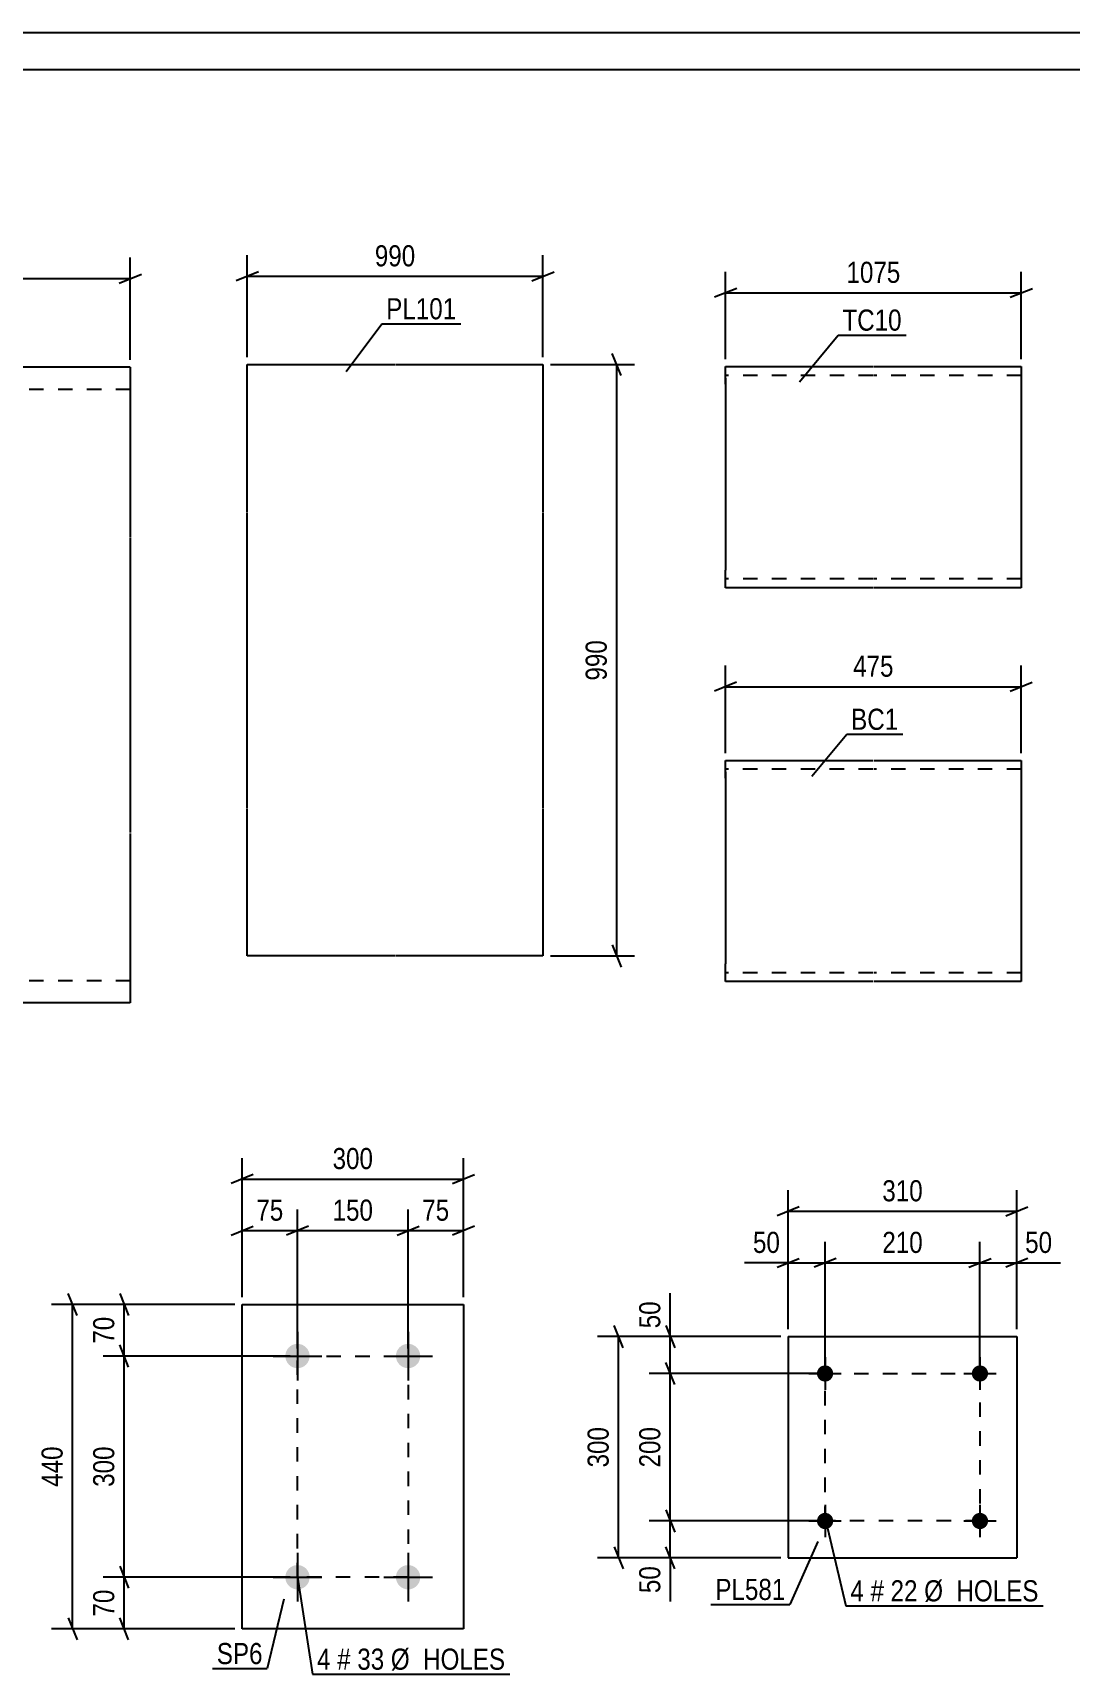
# Model space of a CAD drawing. Header units: millimetres. Extents: x 0 to 594, y 0 to 420.
# Drawn here: x 176.1 to 316.8, y 197.4 to 420 of the extents above; entities that cross this region are included whole.
import ezdxf

# ---------------------------------------------------------------- set-up
doc = ezdxf.new("R2010")
doc.units = ezdxf.units.MM
doc.linetypes.add('DXK_LINE_DOT2', pattern=[3.9198, 1.9599, -1.9599])
doc.styles.add('Arial Narrow', font='ARIALN.TTF', dxfattribs={"height": 0.2})

# ---------------------------------------------------------------- blocks, each defined once
blk = doc.blocks.new('Unknown-348436457-1131')
at = {"color": 5, "linetype": 'Continuous'}
for p, q in [((594, 420), (0, 420)), ((589, 415), (5, 415))]:
    blk.add_line(p, q, dxfattribs=at)
blk = doc.blocks.new('Part-348436457-7773 - 7772')
at = {"color": 2, "linetype": 'Continuous'}
for p, q in [((270.04, 372.34), (270.04, 374.74)), ((270.04, 374.74), (290.04, 374.74)), ((290.14, 374.74), (310.14, 374.74)), ((310.14, 374.74), (310.14, 344.74)), ((270.04, 372.34), (270.04, 347.14)), ((270.04, 344.74), (270.04, 347.14)), ((290.04, 344.74), (270.04, 344.74)), ((310.14, 344.74), (290.14, 344.74))]:
    blk.add_line(p, q, dxfattribs=at)
at = {"color": 7, "linetype": 'DXK_LINE_DOT2'}
for p, q in [((290.04, 373.54), (270.04, 373.54)), ((270.04, 373.19), (270.04, 372.34)), ((310.14, 373.54), (290.14, 373.54)), ((270.04, 345.94), (270.04, 346.04)), ((270.04, 345.94), (270.04, 346.04)), ((290.04, 345.94), (270.04, 345.94)), ((310.14, 345.94), (290.14, 345.94)), ((310.14, 345.94), (310.14, 346.04))]:
    blk.add_line(p, q, dxfattribs=at)
blk = doc.blocks.new('Part-348436457-7781 - 7780')
at = {"color": 2, "linetype": 'Continuous'}
for p, q in [((270.02, 318.93), (270.02, 321.33)), ((270.02, 321.33), (290.02, 321.33)), ((290.12, 321.33), (310.12, 321.33)), ((310.12, 321.33), (310.12, 291.33)), ((270.02, 318.93), (270.02, 293.73)), ((270.02, 291.33), (270.02, 293.73)), ((290.02, 291.33), (270.02, 291.33)), ((310.12, 291.33), (290.12, 291.33))]:
    blk.add_line(p, q, dxfattribs=at)
at = {"color": 7, "linetype": 'DXK_LINE_DOT2'}
for p, q in [((290.02, 320.13), (270.02, 320.13)), ((270.02, 319.78), (270.02, 318.93)), ((310.12, 320.13), (290.12, 320.13)), ((270.02, 292.53), (270.02, 292.62)), ((270.02, 292.53), (270.02, 292.62)), ((290.02, 292.53), (270.02, 292.53)), ((310.12, 292.53), (290.12, 292.53)), ((310.12, 292.53), (310.12, 292.62))]:
    blk.add_line(p, q, dxfattribs=at)
blk = doc.blocks.new('Part-348436457-7858 - 7857')
at = {"color": 2, "linetype": 'Continuous'}
for p, q in [((204.48, 203.56), (204.48, 247.56)), ((204.48, 247.56), (234.48, 247.56)), ((234.48, 247.56), (234.48, 203.56)), ((234.48, 203.56), (204.48, 203.56))]:
    blk.add_line(p, q, dxfattribs=at)
blk = doc.blocks.new('Bolt-348436457-7859 - 7857')
at = {"linetype": 'Continuous'}
for points in [[(211.98, 242.21, -1), (211.98, 238.91, -1)], [(226.98, 242.21, -1), (226.98, 238.91, -1)], [(211.98, 212.21, -1), (211.98, 208.91, -1)], [(226.98, 212.21, -1), (226.98, 208.91, -1)]]:
    blk.add_hatch(color=1, dxfattribs=at).paths.add_polyline_path(points)
at = {"color": 1, "linetype": 'Continuous'}
for p, q in [((211.98, 243.86), (211.98, 237.26)), ((226.98, 243.86), (226.98, 237.26)), ((208.68, 240.56), (215.28, 240.56)), ((223.68, 240.56), (230.28, 240.56)), ((211.98, 213.86), (211.98, 207.26)), ((226.98, 213.86), (226.98, 207.26)), ((208.68, 210.56), (215.28, 210.56)), ((223.68, 210.56), (230.28, 210.56))]:
    blk.add_line(p, q, dxfattribs=at)
blk = doc.blocks.new('Part-348436457-7957 - 7956')
at = {"color": 2, "linetype": 'Continuous'}
for p, q in [((205.17, 355.01), (205.17, 375.01)), ((205.17, 375.01), (225.17, 375.01)), ((225.27, 375.01), (245.27, 375.01)), ((245.27, 375.01), (245.27, 355.01)), ((205.17, 314.91), (205.17, 354.91)), ((245.27, 354.91), (245.27, 314.91)), ((205.17, 294.81), (205.17, 314.81)), ((245.27, 314.81), (245.27, 294.81)), ((225.17, 294.81), (205.17, 294.81)), ((245.27, 294.81), (225.27, 294.81))]:
    blk.add_line(p, q, dxfattribs=at)
blk = doc.blocks.new('Part-348436457-8014 - 8013')
at = {"color": 2, "linetype": 'Continuous'}
for p, q in [((278.53, 243.19), (278.53, 213.19)), ((278.53, 243.19), (309.53, 243.19)), ((309.53, 243.19), (309.53, 213.19)), ((278.53, 213.19), (309.53, 213.19))]:
    blk.add_line(p, q, dxfattribs=at)
blk = doc.blocks.new('Bolt-348436457-8015 - 8013')
at = {"linetype": 'Continuous'}
for points in [[(284.63, 218.19, -1), (282.43, 218.19, -1)], [(305.63, 218.19, -1), (303.43, 218.19, -1)]]:
    blk.add_hatch(color=1, dxfattribs=at).paths.add_polyline_path(points)
at = {"color": 1, "linetype": 'Continuous'}
for p, q in [((283.53, 220.39), (283.53, 215.99)), ((304.53, 220.39), (304.53, 215.99)), ((281.33, 218.19), (285.73, 218.19)), ((302.33, 218.19), (306.73, 218.19))]:
    blk.add_line(p, q, dxfattribs=at)
blk = doc.blocks.new('Bolt-348436457-8016 - 8013')
at = {"linetype": 'Continuous'}
for points in [[(284.63, 238.19, -1), (282.43, 238.19, -1)], [(305.63, 238.19, -1), (303.43, 238.19, -1)]]:
    blk.add_hatch(color=1, dxfattribs=at).paths.add_polyline_path(points)
at = {"color": 1, "linetype": 'Continuous'}
for p, q in [((283.53, 240.39), (283.53, 235.99)), ((304.53, 240.39), (304.53, 235.99)), ((281.33, 238.19), (285.73, 238.19)), ((302.33, 238.19), (306.73, 238.19))]:
    blk.add_line(p, q, dxfattribs=at)
blk = doc.blocks.new('Part-348436457-8039 - 8038')
at = {"color": 2, "linetype": 'Continuous'}
for p, q in [((169.21, 374.64), (149.21, 374.64)), ((149.21, 351.64), (149.21, 374.64)), ((189.31, 374.64), (169.31, 374.64)), ((189.31, 374.64), (189.31, 351.64)), ((149.21, 311.54), (149.21, 351.54)), ((189.31, 351.54), (189.31, 311.54)), ((149.21, 294.44), (149.21, 311.44)), ((189.31, 311.44), (189.31, 288.44)), ((149.21, 294.44), (149.21, 288.44)), ((169.21, 288.44), (149.21, 288.44)), ((189.31, 288.44), (169.31, 288.44))]:
    blk.add_line(p, q, dxfattribs=at)
at = {"color": 7, "linetype": 'DXK_LINE_DOT2'}
for p, q in [((169.21, 371.64), (149.21, 371.64)), ((189.31, 371.64), (169.31, 371.64)), ((149.21, 288.9), (149.21, 294.44)), ((169.21, 291.44), (149.21, 291.44)), ((189.31, 291.44), (169.31, 291.44))]:
    blk.add_line(p, q, dxfattribs=at)
blk = doc.blocks.new('Rectangle-348436457-11604 - 7857')
at = {"color": 1, "linetype": 'DXK_LINE_DOT2'}
blk.add_lwpolyline([(211.98, 240.56), (226.98, 240.56), (226.98, 210.56), (211.98, 210.56), (211.98, 240.56)], close=True, dxfattribs=at)
blk = doc.blocks.new('Rectangle-348436457-11614 - 8013')
at = {"color": 1, "linetype": 'DXK_LINE_DOT2'}
blk.add_lwpolyline([(283.53, 238.19), (304.53, 238.19), (304.53, 218.19), (283.53, 218.19), (283.53, 238.19)], close=True, dxfattribs=at)
blk = doc.blocks.new('StraightDimension-348436457-8123 - 7772')
at = {"color": 7, "linetype": 'Continuous'}
for p, q in [((270.04, 375.74), (270.04, 387.59)), ((310.14, 375.74), (310.14, 387.59)), ((271.54, 385.34), (268.54, 384.14)), ((308.64, 384.14), (311.64, 385.34)), ((270.04, 384.74), (310.14, 384.74))]:
    blk.add_line(p, q, dxfattribs=at)
at = {"color": 0}
blk.add_wipeout([(294.34, 385.49), (294.34, 389.69), (285.83, 389.69), (285.83, 385.49)], dxfattribs=at)
at = {"color": 3, "style": 'Arial Narrow'}
blk.add_text('1075', height=2.863, dxfattribs=at).set_placement((286.43, 386.09))
blk = doc.blocks.new('StraightDimension-348436457-8128 - 7780')
at = {"color": 7, "linetype": 'Continuous'}
for p, q in [((270.02, 322.33), (270.02, 334.18)), ((310.12, 322.33), (310.12, 334.18)), ((271.52, 331.93), (268.52, 330.73)), ((308.62, 330.73), (311.62, 331.93)), ((270.02, 331.33), (310.12, 331.33))]:
    blk.add_line(p, q, dxfattribs=at)
at = {"color": 0}
blk.add_wipeout([(293.41, 332.08), (293.41, 336.28), (286.73, 336.28), (286.73, 332.08)], dxfattribs=at)
at = {"color": 3, "style": 'Arial Narrow'}
blk.add_text('475', height=2.863, dxfattribs=at).set_placement((287.33, 332.68))
blk = doc.blocks.new('StraightDimension-348436457-8376 - 7857')
at = {"color": 7, "linetype": 'Continuous'}
for p, q in [((187.88, 212.06), (189.08, 209.06)), ((210.98, 210.56), (185.63, 210.56)), ((188.48, 203.56), (188.48, 210.56)), ((189.08, 202.06), (187.88, 205.06)), ((203.48, 203.56), (185.63, 203.56))]:
    blk.add_line(p, q, dxfattribs=at)
at = {"color": 0}
blk.add_wipeout([(187.73, 209.49), (183.53, 209.49), (183.53, 204.63), (187.73, 204.63)], dxfattribs=at)
at = {"color": 3, "style": 'Arial Narrow'}
blk.add_text('70', height=2.863, rotation=90.0002, dxfattribs=at).set_placement((187.13, 205.23))
blk = doc.blocks.new('StraightDimension-348436457-8375 - 7857')
at = {"color": 7, "linetype": 'Continuous'}
for p, q in [((210.98, 240.56), (185.63, 240.56)), ((189.08, 239.06), (187.88, 242.06)), ((188.48, 210.56), (188.48, 240.56)), ((187.88, 212.06), (189.08, 209.06)), ((210.98, 210.56), (185.63, 210.56))]:
    blk.add_line(p, q, dxfattribs=at)
at = {"color": 0}
blk.add_wipeout([(187.73, 228.9), (183.53, 228.9), (183.53, 222.22), (187.73, 222.22)], dxfattribs=at)
at = {"color": 3, "style": 'Arial Narrow'}
blk.add_text('300', height=2.863, rotation=90.0002, dxfattribs=at).set_placement((187.13, 222.82))
blk = doc.blocks.new('StraightDimension-348436457-8374 - 7857')
at = {"color": 7, "linetype": 'Continuous'}
for p, q in [((203.48, 247.56), (185.63, 247.56)), ((187.88, 249.06), (189.08, 246.06)), ((188.48, 240.56), (188.48, 247.56)), ((210.98, 240.56), (185.63, 240.56)), ((189.08, 239.06), (187.88, 242.06))]:
    blk.add_line(p, q, dxfattribs=at)
at = {"color": 0}
blk.add_wipeout([(187.73, 246.49), (183.53, 246.49), (183.53, 241.63), (187.73, 241.63)], dxfattribs=at)
at = {"color": 3, "style": 'Arial Narrow'}
blk.add_text('70', height=2.863, rotation=90.0002, dxfattribs=at).set_placement((187.13, 242.23))
blk = doc.blocks.new('StraightDimension-348436457-8386 - 7857')
at = {"color": 7, "linetype": 'Continuous'}
for p, q in [((203.48, 247.56), (178.63, 247.56)), ((182.08, 246.06), (180.88, 249.06)), ((181.48, 203.56), (181.48, 247.56)), ((180.88, 205.06), (182.08, 202.06)), ((203.48, 203.56), (178.63, 203.56))]:
    blk.add_line(p, q, dxfattribs=at)
at = {"color": 0}
blk.add_wipeout([(180.73, 228.9), (176.53, 228.9), (176.53, 222.22), (180.73, 222.22)], dxfattribs=at)
at = {"color": 3, "style": 'Arial Narrow'}
blk.add_text('440', height=2.863, rotation=90.0002, dxfattribs=at).set_placement((180.13, 222.82))
blk = doc.blocks.new('StraightDimension-348436457-8390 - 7857')
at = {"color": 7, "linetype": 'Continuous'}
for p, q in [((226.98, 241.56), (226.98, 260.41)), ((234.48, 248.56), (234.48, 260.41)), ((225.48, 256.96), (228.48, 258.16)), ((226.98, 257.56), (234.48, 257.56)), ((235.98, 258.16), (232.98, 256.96))]:
    blk.add_line(p, q, dxfattribs=at)
at = {"color": 0}
blk.add_wipeout([(233.16, 258.31), (233.16, 262.51), (228.3, 262.51), (228.3, 258.31)], dxfattribs=at)
at = {"color": 3, "style": 'Arial Narrow'}
blk.add_text('75', height=2.863, dxfattribs=at).set_placement((228.9, 258.91))
blk = doc.blocks.new('StraightDimension-348436457-8391 - 7857')
at = {"color": 7, "linetype": 'Continuous'}
for p, q in [((211.98, 241.56), (211.98, 260.41)), ((226.98, 241.56), (226.98, 260.41)), ((213.48, 258.16), (210.48, 256.96)), ((211.98, 257.56), (226.98, 257.56)), ((225.48, 256.96), (228.48, 258.16))]:
    blk.add_line(p, q, dxfattribs=at)
at = {"color": 0}
blk.add_wipeout([(222.82, 258.31), (222.82, 262.51), (216.14, 262.51), (216.14, 258.31)], dxfattribs=at)
at = {"color": 3, "style": 'Arial Narrow'}
blk.add_text('150', height=2.863, dxfattribs=at).set_placement((216.74, 258.91))
blk = doc.blocks.new('StraightDimension-348436457-8392 - 7857')
at = {"color": 7, "linetype": 'Continuous'}
for p, q in [((204.48, 248.56), (204.48, 260.41)), ((211.98, 241.56), (211.98, 260.41)), ((202.98, 256.96), (205.98, 258.16)), ((204.48, 257.56), (211.98, 257.56)), ((213.48, 258.16), (210.48, 256.96))]:
    blk.add_line(p, q, dxfattribs=at)
at = {"color": 0}
blk.add_wipeout([(210.66, 258.31), (210.66, 262.51), (205.8, 262.51), (205.8, 258.31)], dxfattribs=at)
at = {"color": 3, "style": 'Arial Narrow'}
blk.add_text('75', height=2.863, dxfattribs=at).set_placement((206.4, 258.91))
blk = doc.blocks.new('StraightDimension-348436457-8402 - 7857')
at = {"color": 7, "linetype": 'Continuous'}
for p, q in [((204.48, 248.56), (204.48, 267.41)), ((234.48, 248.56), (234.48, 267.41)), ((205.98, 265.16), (202.98, 263.96)), ((232.98, 263.96), (235.98, 265.16)), ((204.48, 264.56), (234.48, 264.56))]:
    blk.add_line(p, q, dxfattribs=at)
at = {"color": 0}
blk.add_wipeout([(222.82, 265.31), (222.82, 269.51), (216.14, 269.51), (216.14, 265.31)], dxfattribs=at)
at = {"color": 3, "style": 'Arial Narrow'}
blk.add_text('300', height=2.863, dxfattribs=at).set_placement((216.74, 265.91))
blk = doc.blocks.new('StraightDimension-348436457-8526 - 7956')
at = {"color": 7, "linetype": 'Continuous'}
for p, q in [((205.17, 376.01), (205.17, 389.83)), ((245.27, 376.01), (245.27, 389.83)), ((206.67, 387.58), (203.67, 386.38)), ((243.77, 386.38), (246.77, 387.58)), ((205.17, 386.98), (245.27, 386.98))]:
    blk.add_line(p, q, dxfattribs=at)
at = {"color": 0}
blk.add_wipeout([(228.56, 387.73), (228.56, 391.93), (221.87, 391.93), (221.87, 387.73)], dxfattribs=at)
at = {"color": 3, "style": 'Arial Narrow'}
blk.add_text('990', height=2.863, dxfattribs=at).set_placement((222.47, 388.33))
blk = doc.blocks.new('StraightDimension-348436457-8522 - 7956')
at = {"color": 7, "linetype": 'Continuous'}
for p, q in [((255.87, 373.51), (254.67, 376.51)), ((246.27, 375.01), (257.67, 375.01)), ((255.27, 294.81), (255.27, 375.01)), ((254.67, 296.31), (255.87, 293.31)), ((246.27, 294.81), (257.67, 294.81))]:
    blk.add_line(p, q, dxfattribs=at)
at = {"color": 0}
blk.add_wipeout([(254.52, 338.25), (250.32, 338.25), (250.32, 331.56), (254.52, 331.56)], dxfattribs=at)
at = {"color": 3, "style": 'Arial Narrow'}
blk.add_text('990', height=2.863, rotation=90.0002, dxfattribs=at).set_placement((253.92, 332.16))
blk = doc.blocks.new('StraightDimension-348436457-8642 - 8013')
at = {"color": 7, "linetype": 'Continuous'}
for p, q in [((277.53, 243.19), (259.68, 243.19)), ((261.93, 244.69), (263.13, 241.69)), ((262.53, 238.19), (262.53, 243.19)), ((282.53, 238.19), (259.68, 238.19)), ((263.13, 236.69), (261.93, 239.69))]:
    blk.add_line(p, q, dxfattribs=at)
at = {"color": 0}
blk.add_wipeout([(261.78, 248.57), (257.58, 248.57), (257.58, 243.72), (261.78, 243.72)], dxfattribs=at)
at = {"color": 7, "linetype": 'Continuous'}
blk.add_line((262.53, 243.19), (262.53, 249.1), dxfattribs=at)
blk.add_line((262.53, 243.19), (262.53, 249.1), dxfattribs=at)
at = {"color": 3, "style": 'Arial Narrow'}
blk.add_text('50', height=2.863, rotation=90.0002, dxfattribs=at).set_placement((261.18, 244.32))
blk = doc.blocks.new('StraightDimension-348436457-8643 - 8013')
at = {"color": 7, "linetype": 'Continuous'}
for p, q in [((282.53, 238.19), (259.68, 238.19)), ((263.13, 236.69), (261.93, 239.69)), ((262.53, 218.19), (262.53, 238.19)), ((282.53, 218.19), (259.68, 218.19)), ((261.93, 219.69), (263.13, 216.69))]:
    blk.add_line(p, q, dxfattribs=at)
at = {"color": 0}
blk.add_wipeout([(261.78, 231.53), (257.58, 231.53), (257.58, 224.85), (261.78, 224.85)], dxfattribs=at)
at = {"color": 3, "style": 'Arial Narrow'}
blk.add_text('200', height=2.863, rotation=90.0002, dxfattribs=at).set_placement((261.18, 225.45))
blk = doc.blocks.new('StraightDimension-348436457-8644 - 8013')
at = {"color": 7, "linetype": 'Continuous'}
for p, q in [((282.53, 218.19), (259.68, 218.19)), ((261.93, 219.69), (263.13, 216.69)), ((262.53, 213.19), (262.53, 218.19)), ((263.13, 211.69), (261.93, 214.69)), ((277.53, 213.19), (259.68, 213.19))]:
    blk.add_line(p, q, dxfattribs=at)
at = {"color": 0}
blk.add_wipeout([(261.78, 212.67), (257.58, 212.67), (257.58, 207.81), (261.78, 207.81)], dxfattribs=at)
at = {"color": 7, "linetype": 'Continuous'}
blk.add_line((262.53, 213.19), (262.53, 207.28), dxfattribs=at)
blk.add_line((262.53, 213.19), (262.53, 207.28), dxfattribs=at)
at = {"color": 3, "style": 'Arial Narrow'}
blk.add_text('50', height=2.863, rotation=90.0002, dxfattribs=at).set_placement((261.18, 208.41))
blk = doc.blocks.new('StraightDimension-348436457-8654 - 8013')
at = {"color": 7, "linetype": 'Continuous'}
for p, q in [((277.53, 243.19), (252.68, 243.19)), ((256.13, 241.69), (254.93, 244.69)), ((255.53, 213.19), (255.53, 243.19)), ((254.93, 214.69), (256.13, 211.69)), ((277.53, 213.19), (252.68, 213.19))]:
    blk.add_line(p, q, dxfattribs=at)
at = {"color": 0}
blk.add_wipeout([(254.78, 231.53), (250.58, 231.53), (250.58, 224.85), (254.78, 224.85)], dxfattribs=at)
at = {"color": 3, "style": 'Arial Narrow'}
blk.add_text('300', height=2.863, rotation=90.0002, dxfattribs=at).set_placement((254.18, 225.45))
blk = doc.blocks.new('StraightDimension-348436457-8674 - 8013')
at = {"color": 7, "linetype": 'Continuous'}
for p, q in [((278.53, 244.19), (278.53, 263.04)), ((309.53, 244.19), (309.53, 263.04)), ((280.03, 260.79), (277.03, 259.59)), ((308.03, 259.59), (311.03, 260.79)), ((278.53, 260.19), (309.53, 260.19))]:
    blk.add_line(p, q, dxfattribs=at)
at = {"color": 0}
blk.add_wipeout([(297.37, 260.94), (297.37, 265.14), (290.69, 265.14), (290.69, 260.94)], dxfattribs=at)
at = {"color": 3, "style": 'Arial Narrow'}
blk.add_text('310', height=2.863, dxfattribs=at).set_placement((291.29, 261.54))
blk = doc.blocks.new('StraightDimension-348436457-11490 - 8013')
at = {"color": 7, "linetype": 'Continuous'}
for p, q in [((304.53, 239.19), (304.53, 256.04)), ((309.53, 244.19), (309.53, 256.04)), ((303.03, 252.59), (306.03, 253.79)), ((311.03, 253.79), (308.03, 252.59)), ((304.53, 253.19), (309.53, 253.19))]:
    blk.add_line(p, q, dxfattribs=at)
at = {"color": 0}
blk.add_wipeout([(314.91, 253.94), (314.91, 258.14), (310.06, 258.14), (310.06, 253.94)], dxfattribs=at)
at = {"color": 7, "linetype": 'Continuous'}
blk.add_line((309.53, 253.19), (315.44, 253.19), dxfattribs=at)
blk.add_line((309.53, 253.19), (315.44, 253.19), dxfattribs=at)
at = {"color": 3, "style": 'Arial Narrow'}
blk.add_text('50', height=2.863, dxfattribs=at).set_placement((310.66, 254.54))
blk = doc.blocks.new('StraightDimension-348436457-11491 - 8013')
at = {"color": 7, "linetype": 'Continuous'}
for p, q in [((283.53, 239.19), (283.53, 256.04)), ((304.53, 239.19), (304.53, 256.04)), ((285.03, 253.79), (282.03, 252.59)), ((303.03, 252.59), (306.03, 253.79)), ((283.53, 253.19), (304.53, 253.19))]:
    blk.add_line(p, q, dxfattribs=at)
at = {"color": 0}
blk.add_wipeout([(297.37, 253.94), (297.37, 258.14), (290.69, 258.14), (290.69, 253.94)], dxfattribs=at)
at = {"color": 3, "style": 'Arial Narrow'}
blk.add_text('210', height=2.863, dxfattribs=at).set_placement((291.29, 254.54))
blk = doc.blocks.new('StraightDimension-348436457-11492 - 8013')
at = {"color": 7, "linetype": 'Continuous'}
for p, q in [((278.53, 244.19), (278.53, 256.04)), ((283.53, 239.19), (283.53, 256.04)), ((277.03, 252.59), (280.03, 253.79)), ((285.03, 253.79), (282.03, 252.59)), ((278.53, 253.19), (283.53, 253.19))]:
    blk.add_line(p, q, dxfattribs=at)
at = {"color": 0}
blk.add_wipeout([(278.01, 253.94), (278.01, 258.14), (273.15, 258.14), (273.15, 253.94)], dxfattribs=at)
at = {"color": 7, "linetype": 'Continuous'}
blk.add_line((278.53, 253.19), (272.62, 253.19), dxfattribs=at)
blk.add_line((278.53, 253.19), (272.62, 253.19), dxfattribs=at)
at = {"color": 3, "style": 'Arial Narrow'}
blk.add_text('50', height=2.863, dxfattribs=at).set_placement((273.75, 254.54))
blk = doc.blocks.new('StraightDimension-348436457-8686 - 8038')
at = {"color": 7, "linetype": 'Continuous'}
for p, q in [((149.21, 375.64), (149.21, 389.52)), ((189.31, 375.64), (189.31, 389.52)), ((150.71, 387.27), (147.71, 386.07)), ((149.21, 386.67), (189.31, 386.67)), ((187.81, 386.07), (190.81, 387.27))]:
    blk.add_line(p, q, dxfattribs=at)
at = {"color": 0}
blk.add_wipeout([(174.43, 387.42), (174.43, 391.62), (164.09, 391.62), (164.09, 387.42)], dxfattribs=at)
at = {"color": 3, "style": 'Arial Narrow'}
blk.add_text('12932', height=2.863, dxfattribs=at).set_placement((164.69, 388.02))
blk = doc.blocks.new('Mark-348436457-8935 - 7772')
at = {"color": 0}
blk.add_wipeout([(293.91, 379.61), (293.91, 382.61), (285.88, 382.61), (285.88, 379.61)], dxfattribs=at)
blk.add_wipeout([(293.91, 379.61), (293.91, 382.61), (285.88, 382.61), (285.88, 379.61)], dxfattribs=at)
at = {"color": 30, "linetype": 'Continuous'}
for p, q in [((280.06, 372.68), (285.28, 379.01)), ((285.28, 379.01), (294.51, 379.01))]:
    blk.add_line(p, q, dxfattribs=at)
at = {"color": 3, "style": 'Arial Narrow'}
blk.add_text('TC10', height=2.863, dxfattribs=at).set_placement((285.88, 379.61))
blk = doc.blocks.new('Mark-348436457-8938 - 7780')
at = {"color": 0}
blk.add_wipeout([(293.46, 325.48), (293.46, 328.48), (287.06, 328.48), (287.06, 325.48)], dxfattribs=at)
blk.add_wipeout([(293.46, 325.48), (293.46, 328.48), (287.06, 328.48), (287.06, 325.48)], dxfattribs=at)
at = {"color": 30, "linetype": 'Continuous'}
for p, q in [((281.75, 319.19), (286.46, 324.88)), ((286.46, 324.88), (294.06, 324.88))]:
    blk.add_line(p, q, dxfattribs=at)
at = {"color": 3, "style": 'Arial Narrow'}
blk.add_text('BC1', height=2.863, dxfattribs=at).set_placement((287.06, 325.48))
blk = doc.blocks.new('Mark-348436457-8969 - 7857')
at = {"color": 0}
blk.add_wipeout([(207.25, 198.78), (207.25, 201.78), (201.04, 201.78), (201.04, 198.78)], dxfattribs=at)
blk.add_wipeout([(207.25, 198.78), (207.25, 201.78), (201.04, 201.78), (201.04, 198.78)], dxfattribs=at)
at = {"color": 30, "linetype": 'Continuous'}
for p in [(210.15, 207.59), (200.44, 198.18)]:
    blk.add_line(p, (207.85, 198.18), dxfattribs=at)
at = {"color": 3, "style": 'Arial Narrow'}
blk.add_text('SP6', height=2.863, dxfattribs=at).set_placement((201.04, 198.78))
blk = doc.blocks.new('Mark-348436457-8972 - 7857')
at = {"color": 0}
blk.add_wipeout([(216.46, 198.02), (216.46, 201.02), (214.63, 201.02), (214.63, 198.02)], dxfattribs=at)
blk.add_wipeout([(216.46, 198.02), (216.46, 201.02), (214.63, 201.02), (214.63, 198.02)], dxfattribs=at)
at = {"color": 7, "linetype": 'Continuous'}
blk.add_line((211.98, 210.56), (214.03, 197.42), dxfattribs=at)
at = {"color": 0}
blk.add_wipeout([(219.19, 198.02), (219.19, 201.02), (217.36, 201.02), (217.36, 198.02)], dxfattribs=at)
blk.add_wipeout([(219.19, 198.02), (219.19, 201.02), (217.36, 201.02), (217.36, 198.02)], dxfattribs=at)
at = {"color": 3, "style": 'Arial Narrow'}
blk.add_text('4', height=2.86, dxfattribs=at).set_placement((214.63, 198.02))
at = {"color": 0}
blk.add_wipeout([(223.74, 198.02), (223.74, 201.02), (220.09, 201.02), (220.09, 198.02)], dxfattribs=at)
blk.add_wipeout([(223.74, 198.02), (223.74, 201.02), (220.09, 201.02), (220.09, 198.02)], dxfattribs=at)
at = {"color": 3, "style": 'Arial Narrow'}
blk.add_text('#', height=2.86, dxfattribs=at).set_placement((217.36, 198.02))
at = {"color": 0}
blk.add_wipeout([(240.17, 198.02), (240.17, 201.02), (224.64, 201.02), (224.64, 198.02)], dxfattribs=at)
blk.add_wipeout([(240.17, 198.02), (240.17, 201.02), (224.64, 201.02), (224.64, 198.02)], dxfattribs=at)
at = {"color": 7, "linetype": 'Continuous'}
blk.add_line((214.03, 197.42), (240.77, 197.42), dxfattribs=at)
at = {"color": 3, "style": 'Arial Narrow'}
for s, p in [('33', (220.09, 198.02)), ('Ø  HOLES', (224.64, 198.02))]:
    blk.add_text(s, height=2.863, dxfattribs=at).set_placement(p)
blk = doc.blocks.new('Mark-348436457-8996 - 7956')
at = {"color": 0}
blk.add_wipeout([(233.51, 381.15), (233.51, 384.15), (224.01, 384.15), (224.01, 381.15)], dxfattribs=at)
blk.add_wipeout([(233.51, 381.15), (233.51, 384.15), (224.01, 384.15), (224.01, 381.15)], dxfattribs=at)
at = {"color": 30, "linetype": 'Continuous'}
for p, q in [((218.56, 374.05), (223.41, 380.55)), ((223.41, 380.55), (234.11, 380.55))]:
    blk.add_line(p, q, dxfattribs=at)
at = {"color": 3, "style": 'Arial Narrow'}
blk.add_text('PL101', height=2.863, dxfattribs=at).set_placement((224.01, 381.15))
blk = doc.blocks.new('MarkSet-348436457-11532 - 8013')
at = {"color": 0}
blk.add_wipeout([(288.79, 207.29), (288.79, 210.29), (286.96, 210.29), (286.96, 207.29)], dxfattribs=at)
blk.add_wipeout([(288.79, 207.29), (288.79, 210.29), (286.96, 210.29), (286.96, 207.29)], dxfattribs=at)
at = {"color": 7, "linetype": 'Continuous'}
blk.add_line((283.65, 218.15), (286.36, 206.69), dxfattribs=at)
at = {"color": 0}
blk.add_wipeout([(291.51, 207.29), (291.51, 210.29), (289.69, 210.29), (289.69, 207.29)], dxfattribs=at)
blk.add_wipeout([(291.51, 207.29), (291.51, 210.29), (289.69, 210.29), (289.69, 207.29)], dxfattribs=at)
at = {"color": 3, "style": 'Arial Narrow'}
blk.add_text('4', height=2.86, dxfattribs=at).set_placement((286.96, 207.29))
at = {"color": 0}
blk.add_wipeout([(296.07, 207.29), (296.07, 210.29), (292.41, 210.29), (292.41, 207.29)], dxfattribs=at)
blk.add_wipeout([(296.07, 207.29), (296.07, 210.29), (292.41, 210.29), (292.41, 207.29)], dxfattribs=at)
at = {"color": 3, "style": 'Arial Narrow'}
blk.add_text('#', height=2.86, dxfattribs=at).set_placement((289.69, 207.29))
at = {"color": 0}
blk.add_wipeout([(312.5, 207.29), (312.5, 210.29), (296.97, 210.29), (296.97, 207.29)], dxfattribs=at)
blk.add_wipeout([(312.5, 207.29), (312.5, 210.29), (296.97, 210.29), (296.97, 207.29)], dxfattribs=at)
at = {"color": 7, "linetype": 'Continuous'}
blk.add_line((286.36, 206.69), (313.1, 206.69), dxfattribs=at)
at = {"color": 3, "style": 'Arial Narrow'}
for s, p in [('22', (292.41, 207.29)), ('Ø  HOLES', (296.97, 207.29))]:
    blk.add_text(s, height=2.863, dxfattribs=at).set_placement(p)
blk = doc.blocks.new('Mark-348436457-9018 - 8013')
at = {"color": 0}
blk.add_wipeout([(278.15, 207.48), (278.15, 210.48), (268.65, 210.48), (268.65, 207.48)], dxfattribs=at)
blk.add_wipeout([(278.15, 207.48), (278.15, 210.48), (268.65, 210.48), (268.65, 207.48)], dxfattribs=at)
at = {"color": 30, "linetype": 'Continuous'}
for p in [(282.54, 215.39), (268.05, 206.88)]:
    blk.add_line(p, (278.75, 206.88), dxfattribs=at)
at = {"color": 3, "style": 'Arial Narrow'}
blk.add_text('PL581', height=2.863, dxfattribs=at).set_placement((268.65, 207.48))

msp = doc.modelspace()

# ---------------------------------------------------------------- block references
for name in ['Unknown-348436457-1131', 'Part-348436457-8039 - 8038', 'Part-348436457-7957 - 7956', 'Part-348436457-7773 - 7772', 'Part-348436457-7781 - 7780', 'Part-348436457-7858 - 7857', 'Bolt-348436457-7859 - 7857', 'Part-348436457-8014 - 8013', 'Rectangle-348436457-11604 - 7857', 'Bolt-348436457-8016 - 8013', 'Rectangle-348436457-11614 - 8013', 'Bolt-348436457-8015 - 8013']:
    msp.add_blockref(name, (0, 0))

# ---------------------------------------------------------------- next in the draw order: block references
for name in ['StraightDimension-348436457-8526 - 7956', 'StraightDimension-348436457-8686 - 8038', 'StraightDimension-348436457-8123 - 7772', 'StraightDimension-348436457-8128 - 7780', 'StraightDimension-348436457-8390 - 7857', 'StraightDimension-348436457-8642 - 8013', 'MarkSet-348436457-11532 - 8013', 'StraightDimension-348436457-8376 - 7857']:
    msp.add_blockref(name, (0, 0))

# ---------------------------------------------------------------- next in the draw order: block references
for name in ['Mark-348436457-8996 - 7956', 'Mark-348436457-8935 - 7772', 'StraightDimension-348436457-8522 - 7956', 'Mark-348436457-8938 - 7780', 'StraightDimension-348436457-8375 - 7857', 'StraightDimension-348436457-8643 - 8013']:
    msp.add_blockref(name, (0, 0))

# ---------------------------------------------------------------- next in the draw order: block references
for name in ['StraightDimension-348436457-8374 - 7857', 'StraightDimension-348436457-8644 - 8013', 'Mark-348436457-8972 - 7857']:
    msp.add_blockref(name, (0, 0))

# ---------------------------------------------------------------- next in the draw order: block references
for name in ['StraightDimension-348436457-8391 - 7857', 'StraightDimension-348436457-8386 - 7857', 'StraightDimension-348436457-8654 - 8013']:
    msp.add_blockref(name, (0, 0))

# ---------------------------------------------------------------- next in the draw order: block references
for name in ['StraightDimension-348436457-8674 - 8013', 'StraightDimension-348436457-8392 - 7857', 'Mark-348436457-9018 - 8013', 'Mark-348436457-8969 - 7857']:
    msp.add_blockref(name, (0, 0))

# ---------------------------------------------------------------- next in the draw order: block references
for name in ['StraightDimension-348436457-8402 - 7857', 'StraightDimension-348436457-11490 - 8013']:
    msp.add_blockref(name, (0, 0))

# ---------------------------------------------------------------- next in the draw order: block references
msp.add_blockref('StraightDimension-348436457-11491 - 8013', (0, 0))

# ---------------------------------------------------------------- next in the draw order: block references
msp.add_blockref('StraightDimension-348436457-11492 - 8013', (0, 0))

doc.saveas('drawing.dxf')
